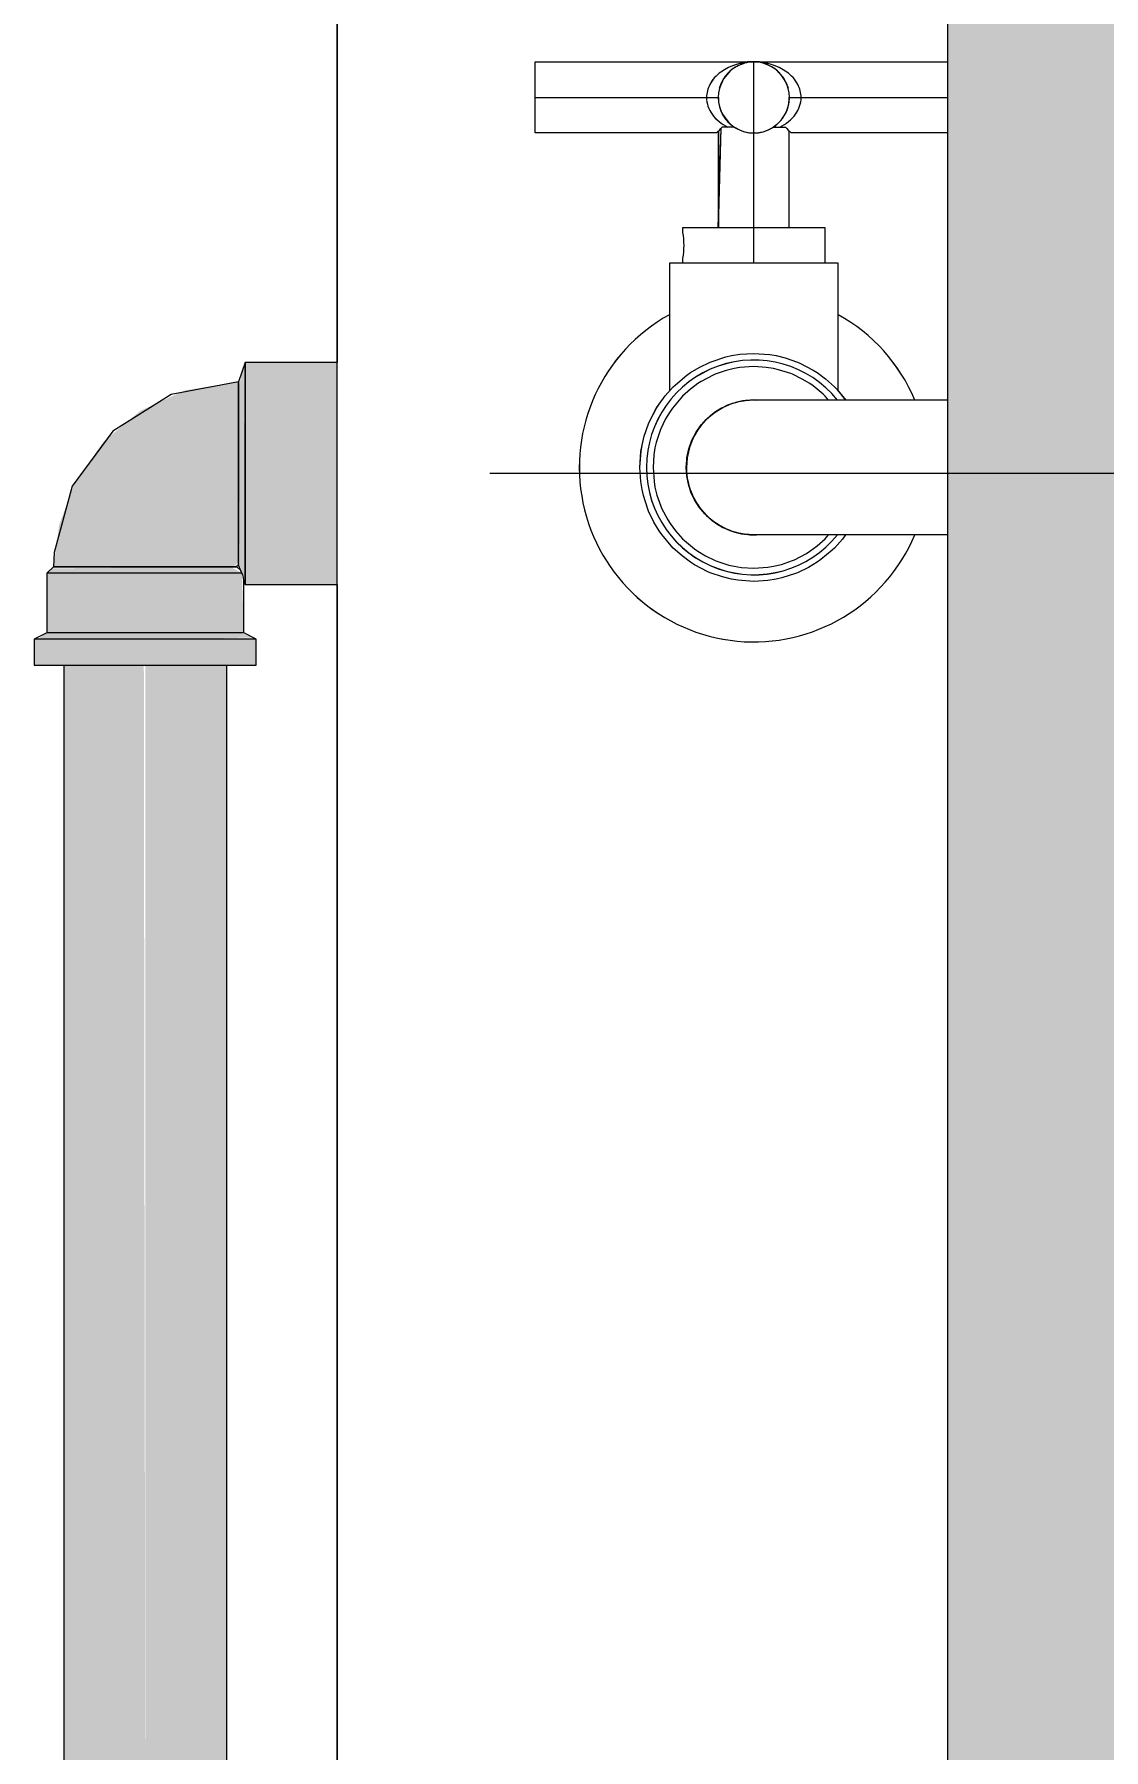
# Model space of a CAD drawing. Header units: metres. Extents: x -0.9 to 62, y -37.3 to 60.
# Drawn here: x 42.7433 to 42.9072, y 57.6778 to 57.9405 of the extents above; entities that cross this region are included whole.
import ezdxf

# ---------------------------------------------------------------- set-up
doc = ezdxf.new("R2010")
doc.units = ezdxf.units.M
for name, color, linetype, lineweight in [('A-ANNO-DIMS', 7, 'Continuous', 5), ('A-ANNO-DIMS-25', 7, 'Continuous', 5), ('ARQ-PAR', 7, 'Continuous', 5), ('ARQ-SAN', 7, 'Continuous', 5), ('P-PIPE', 7, 'Continuous', 5), ('P-SANR-FIXT', 7, 'Continuous', 5)]:
    doc.layers.add(name, color=color, linetype=linetype, lineweight=lineweight)
doc.layers.add('ARQ_1100_BASE_TÉRREO_GARAGEM_dwg', color=7, linetype='Continuous', lineweight=5, true_color=0x767676)
doc.styles.add('Arial_2', font='arial.ttf', dxfattribs={"height": 0.075})
doc.dimstyles.new('Diagonal_-_2_mm_Arial_-_PRETO', dxfattribs={"dimscale": 0.3048, "dimtxt": 0.07651945499677275, "dimasz": 0.2460629921259842, "dimexe": 0.1968503937007874, "dimexo": 0.1230314960629921, "dimgap": 0.04101049868766404, "dimtad": 1, "dimrnd": 0.01, "dimzin": 0, "dimdsep": 46, "dimtxsty": 'Arial_2', "dimblk1": 'OBLIQUE', "dimblk2": 'OBLIQUE', "dimsah": 1, "dimcen": 0.09, "dimdle": 0.1968503937007874, "dimazin": 0, "dimtfac": 1, "dimtdec": 4, "dimtix": 1, "dimtmove": 0, "dimatfit": 3, "dimfxl": 1, "dimtvp": 1, "dimtolj": 1, "dimtzin": 0, "dimarcsym": 2})
doc.dimstyles.new('Diagonal_-_2_mm_Arial_-_PRETO_1', dxfattribs={"dimscale": 0.3048, "dimtxt": 0.07651945499677275, "dimasz": 0.2460629921259842, "dimexe": 0.1968503937007874, "dimexo": 0.1230314960629921, "dimgap": 0.04101049868766404, "dimtad": 1, "dimrnd": 0.01, "dimzin": 0, "dimdsep": 46, "dimtxsty": 'Arial_2', "dimblk1": 'OBLIQUE', "dimblk2": 'OBLIQUE', "dimsah": 1, "dimcen": 0.09, "dimdle": 0.1968503937007874, "dimazin": 0, "dimtfac": 1, "dimtdec": 4, "dimtix": 1, "dimtmove": 1, "dimatfit": 3, "dimfxl": 1, "dimtvp": 1, "dimtolj": 1, "dimtzin": 0, "dimarcsym": 2})

# ---------------------------------------------------------------- blocks, each defined once
blk = doc.blocks.new('Cuba para Pia de Cozinha - Standard-2652003-TÉRREO - 02')
at = {"layer": 'P-SANR-FIXT', "true_color": 0x7f7f7f}
h = blk.add_hatch(color=8, dxfattribs=at)
h.paths.add_polyline_path([(-0.2284999999999177, 0.2274999999999234), (-0.2284999999999177, -0.2275000000000609), (0.2285000000000564, -0.2275000000000771), (0.2285000000000564, 0.2274999999999245), (-0.1269999999999191, 0.2274999999999234)])
h.paths.add_polyline_path([(-0.1902999999999134, 0.05120465819710125), (-0.1902999999999134, 0.06584540111357308), (-0.1893238922443958, 0.07575598947198336), (-0.1864330802514849, 0.08528571947770926), (-0.1817386563048811, 0.09406836895095981), (-0.1754210244841882, 0.1017664255978384), (-0.1677229678373095, 0.1080840574185292), (-0.1589403183640611, 0.1127784813651331), (-0.1494105883583428, 0.1156692933580439), (-0.1394999999999228, 0.1166454011135594), (-0.009331910700572514, 0.1166454011135594), (-0.009380458745220819, 0.1634213100942394), (-0.009524999999917702, 0.1658808536751394), (-0.01144230462228115, 0.1682850776268021), (-0.01269999999991698, 0.1737954011135864), (-0.01144230462227899, 0.1793057246003784), (-0.007918320483525127, 0.1837246609409332), (-0.002826015861162398, 0.1861769855982947), (0.002826015861326994, 0.1861769855982947), (0.008335041870950244, 0.1832021088494492), (0.01144230462244358, 0.1793057246003816), (0.01270000000008374, 0.173795401113581), (0.01144230462244358, 0.1682850776267934), (0.009312130965148937, 0.1656139243482121), (0.00950979620362184, 0.1539599477404028), (0.00942236508498296, 0.1166454011135594), (0.1397000000000657, 0.1166454011135594), (0.1496105883584987, 0.1156692933580548), (0.1591403183642235, 0.1127784813651439), (0.1679229678374741, 0.10808405741854), (0.1756210244843592, 0.101766425597846), (0.1820221248828741, 0.09391221022533584), (0.1866330802516538, 0.08528571947771359), (0.189523892244569, 0.07575598947198553), (0.1905000000000823, 0.06584540111356442), (0.1905000000000823, -0.1387000000000616), (0.1895238922445712, -0.1486105883584903), (0.1866330802516582, -0.1581403183642097), (0.1819386563050565, -0.1669229678374559), (0.1747268139600023, -0.1753548840962177), (0.1679229678374849, -0.1809386563050307), (0.1591403183642365, -0.1856330802516346), (0.1496105883585182, -0.1885238922445444), (0.1397000000000874, -0.1895000000000576), (-0.1394999999999033, -0.1895000000000576), (-0.1494105883583255, -0.1885238922445411), (-0.1589403183640525, -0.1856330802516303), (-0.167722967837303, -0.1809386563050253), (-0.175421024484186, -0.1746210244843313), (-0.1817386563048789, -0.1669229678374483), (-0.1864330802514849, -0.1581403183641978), (-0.1893238922443958, -0.1486105883584654), (-0.1902999999999113, -0.1387000000000486), (-0.1902999999999134, -0.03941915872022613)])
h.paths.add_polyline_path([(-0.1269999999999148, 0.1740458909145011), (-0.1244846092446388, 0.185066537888098), (-0.117436640967129, 0.1939044105691989), (-0.1072520317224057, 0.1988090598839306), (-0.0959479682774247, 0.1988090598839306), (-0.08576335903270574, 0.1939044105692), (-0.0787153907551937, 0.1850665378880925), (-0.07619999999991554, 0.1740458909145076), (-0.0787153907551937, 0.1630252439409237), (-0.08576335903270357, 0.1541873712598227), (-0.0959479682774247, 0.1492827219450899), (-0.1072520317224057, 0.1492827219450899), (-0.117436640967129, 0.1541873712598216), (-0.1244846092446388, 0.1630252439409237)])
h.paths.add_polyline_path([(0.0762000000000823, 0.1740458909145086), (0.07871539075536045, 0.185066537888098), (0.08576335903287034, 0.1939044105691989), (0.09594796827759364, 0.1988090598839241), (0.1072520317225746, 0.1988090598839306), (0.1174366409672957, 0.1939044105691989), (0.1244846092448056, 0.1850665378880969), (0.1270000000000859, 0.174045890914513), (0.1244846092448056, 0.1630252439409237), (0.1174366409672957, 0.1541873712598205), (0.1072520317225746, 0.1492827219450899), (0.09594796827759364, 0.1492827219450899), (0.08576335903287034, 0.1541873712598205), (0.07871539075536045, 0.1630252439409237)])
at = {"layer": 'P-SANR-FIXT'}
blk.add_line((0.2284999999999942, 0.2274999999999748), (-0.2284999999999809, 0.2274999999999748), dxfattribs=at)
blk = doc.blocks.new('Joelho 90 com Bucha de Latao - Agua Fria_Soldavel - MEP - Tigre - Standard-V48-TÉRREO - 02')
at = {"layer": 'P-PIPE', "true_color": 0x009be6}
for points in [[(-0.006046751200952827, 0.02939999999992618), (-0.01700000000006652, 0.02939999999992618), (-0.01700000000006652, 0.02539999999992709), (0.01699999999993387, 0.02539999999992492), (0.01699999999993387, 0.02939999999992401), (-0.005803498435318875, 0.02939999999992618)], [(-0.006104410434741928, 0.02539999999992709), (-0.01648730624581317, 0.02513016118189775), (-0.01449837943718899, 0.02439999999992732), (0.01509999999993322, 0.02439999999992515), (0.01642073904684769, 0.02539999999992492), (-0.005803498435318875, 0.02539999999992709)], [(-0.01156916454879619, 0.02439999999992732), (-0.01510000000006695, 0.02439999999992732), (-0.01481799857217923, 0.01529999999993372), (0.01509999999993322, 0.01529999999993155), (0.01509999999993322, 0.02439999999992515), (-0.01087965191069531, 0.02439999999992732)], [(-0.02540000000005487, 0.01699999999992467), (-0.02940000000005504, 0.01699999999992467), (-0.02940000000005504, -0.0170000000000741), (-0.02540000000005487, -0.0170000000000741), (-0.02540000000005487, 0.01642073904684227)], [(-0.02440000000005509, 0.01699999999992467), (-0.02540000000005487, 0.01699999999992467), (-0.02540000000005487, -0.0170000000000741), (-0.02440000000005509, -0.0170000000000741), (-0.02440000000005509, 0.01684531584248444)], [(-0.02440000000005509, 0.01699999999992467), (-0.02440000000005509, -0.0170000000000741), (-0.01530000000005391, -0.0170000000000741), (-0.015300000000055, 0.01699999999992467)], [(-0.015300000000055, 0.01642073904684227), (-0.01510430373211971, -0.01642073904698954), (-0.01430000000005522, -0.0131474118822611), (-0.01452002448377106, 0.01429999999992745), (-0.01510000000006695, 0.01595570347556203)], [(-0.0007725738740487927, 0.01529999999993372), (-0.01481799857217923, 0.01529999999993372), (-0.01309545956482305, 0.01429999999992745), (0.01430691609037684, 0.01455180763273566), (0.01509999999993322, 0.01529999999993155), (-1.865105791115695e-06, 0.01529999999993372)], [(0.01358316030895341, 0.01430000000008338), (-0.0135615986011532, 0.01429999999995127), (-0.01430000000005522, 0.01356159860102434), (-0.01430000000005522, -0.01404000000007521), (-0.006106055010429268, -0.01271852297811139), (0.0007187986634649619, -0.00959185382144488), (0.006363914338324774, -0.004895824215728516), (0.01082531754724764, 0.001535452783065341), (0.01319882906366903, 0.007910672401195923), (0.01403999999994472, 0.01430000000008338)]]:
    blk.add_hatch(color=142, dxfattribs=at).paths.add_polyline_path(points)
at = {"layer": 'P-PIPE'}
for p, q in [((-0.01700000000006652, 0.02939999999992618), (-0.01700000000006652, 0.02539999999992709)), ((0.01699999999998878, 0.02940000000000004), (-0.01700000000001122, 0.02940000000000004)), ((0.01699999999993387, 0.02539999999992492), (0.01699999999993387, 0.02939999999992401)), ((-0.01700000000006652, 0.02539999999992709), (-0.01510000000006695, 0.02439999999992732)), ((-0.01700000000001125, 0.02540000000000006), (0.01699999999998883, 0.02539999999999996)), ((-0.01510000000006695, 0.02439999999992732), (-0.01510000000006695, 0.01640799999996127)), ((-0.01510000000001121, 0.02440000000000004), (0.01509999999998879, 0.02440000000000004)), ((0.01509999999993322, 0.02439999999992515), (0.01699999999993387, 0.02539999999992492)), ((0.01509999999993322, 0.01529999999992289), (0.01509999999993322, 0.02439999999992515)), ((-0.02540000000005487, 0.01699999999992467), (-0.02940000000005504, 0.01699999999992467)), ((-0.0293999999999998, 0.017), (-0.0293999999999998, -0.01699999999999999)), ((-0.02440000000005509, 0.01699999999992467), (-0.02540000000005487, 0.01699999999992467)), ((-0.015300000000055, 0.01699999999992467), (-0.02440000000005509, 0.01699999999992467)), ((-0.01529999999999981, -0.01699999999999999), (-0.01529999999999981, 0.01700000000000001)), ((-0.01510000000006695, 0.01640799999996127), (-0.015300000000055, 0.01699999999992467)), ((-0.0152999999999998, 0.01700000000000001), (-0.0152999999999998, -0.017)), ((-0.01481799857195572, 0.01529999999984093), (0.01509999999981672, 0.01530000000018243)), ((-0.01430000000005522, 0.01403999999992794), (-0.01455056137713242, 0.01478166167607782)), ((-0.01455056137696782, 0.01478166167625541), (-0.01404000000005463, 0.01429999999992745)), ((-0.01429999999999981, 0.01356159860109851), (-0.01429999999999981, 0.01404)), ((-0.0142999999999998, -0.01403999999999999), (-0.0142999999999998, 0.01404)), ((-0.01429999999999981, 0.01404000000000003), (-0.01429999999999981, 0.01356159860109853)), ((-0.01429999999999978, 0.01404000000000003), (-0.01429999999999978, -0.01403999999999997)), ((-0.01403999999999979, 0.01429999999967952), (-0.01356159860109831, 0.01429999999968498)), ((-0.0140399999999998, 0.01430000000000004), (0.0140400000000002, 0.01430000000032056)), ((-0.01356159860109827, 0.01430000000000003), (-0.0140399999999998, 0.01430000000000004)), ((0.0140400000000002, 0.01430000000000004), (-0.0140399999999998, 0.01430000000000004)), ((0.01403999999994472, 0.01430000000024581), (0.01509999999976213, 0.01530000000010697)), ((-0.01530000000005391, -0.0170000000000741), (-0.01430000000005522, -0.01404000000007521)), ((-0.02940000000005504, -0.0170000000000741), (-0.02540000000005487, -0.0170000000000741)), ((-0.02540000000005487, -0.0170000000000741), (-0.02440000000005509, -0.0170000000000741)), ((-0.02440000000005509, -0.0170000000000741), (-0.01530000000005391, -0.0170000000000741))]:
    blk.add_line(p, q, dxfattribs=at)
at = {"layer": 'P-PIPE', "flags": 128}
for points in [[(-0.01430000000005522, -0.01404000000007521), (-0.003956933167710349, -0.01208515811030133), (0.004959241617168573, -0.00649031534951933), (0.01121848116714133, 0.001972684034174103), (0.01395728345889044, 0.01213631529072287), (0.01403999999994472, 0.01429999999992745)], [(-0.01404000000005463, 0.01429999999992745), (-0.01415952140052889, 0.01408121754387493), (-0.01430000000005522, 0.01403999999992794)]]:
    blk.add_lwpolyline(points, dxfattribs=at)
at = {"layer": 'P-PIPE'}
for points in [[(-0.01481799857212125, 0.01530000000000004), (-0.01490573773821889, 0.01564158754343893), (-0.01504047714229819, 0.01617836385457453), (-0.01509373869014554, 0.01638946652283136), (-0.0151000000000112, 0.01640800000003377)], [(-0.01481799857221183, 0.01530000000000004), (-0.0147317482364788, 0.01513026676559578), (-0.01460092503489014, 0.01487826093654327), (-0.01455345677305628, 0.01479023204824716), (-0.01455056137707804, 0.0147816616761516)], [(-0.01455056137707804, 0.0147816616761516), (-0.01455345677313157, 0.01479023204847005), (-0.01460092503502564, 0.01487826093700626), (-0.01473174823649371, 0.01513026676583123), (-0.01481799857212125, 0.01530000000000004)]]:
    blk.add_open_spline(points, degree=3, dxfattribs=at)
blk = doc.blocks.new('ARQ_1100_BASE_TÉRREO_GARAGEM_dwg_TORNEIRA DUNA 1198 C64-3723940-TÉRREO - 02')
at = {"layer": 'ARQ-SAN', "color": 253, "true_color": 0xaaaaaa}
for p, q in [((-0.0050621855705231, 0.0308751468635364), (-0.0050621855705231, 0.0027878893004072)), ((-0.0304312845091772, 0.0082249813469844), (-0.0297064641711131, 0.0082249813469844)), ((-0.0060010731649527, 0.002705864614881601), (-0.006469756583783201, 0.0026022319518688)), ((-0.010279099620675, -0.0010998636382737), (-0.0103774958583927, -0.0015081877256762)), ((5.049963533570001e-05, -0.0008004560056634001), (0.0001781557036793, -0.0011479473898817)), ((-0.0304312845091772, -0.0026475310844489), (0.0003740048614417993, -0.0026475310844489)), ((-0.010396074125083, -0.0036972058289848), (-0.0103131846531142, -0.004055322333670101)), ((-0.009592403717306302, -0.005653278453110001), (-0.009592403717306302, -0.0075014695109985)), ((-0.007780755023532, -0.007355972206596601), (-0.007615833466616101, -0.007447433558581901)), ((-0.0249950490224364, -0.008083808064157), (-0.0102112952620246, -0.008083808064157)), ((-0.01049842105718369, -0.03234460882468016), (-0.01049842105718369, -0.008356546224890024)), ((-0.006468863608233701, -0.0078994001025876), (-0.006012339011704201, -0.0080008598231416)), ((-0.005054832279256501, -0.008084534964609702), (-0.005054832279256501, -0.03234460882462138))]:
    blk.add_line(p, q, dxfattribs=at)
at = {"layer": 'ARQ-SAN', "color": 253, "true_color": 0xaaaaaa, "flags": 128}
for points in [[(-0.01049811907219935, 0.003059434394967619), (-0.01049811907219935, 0.03087514686347814), (0.0003740568291408692, 0.03087514686347814), (0.0003740568291408692, -0.03234460882468016)], [(-0.07205242082355609, -0.03234460882467908), (-0.07205242082355609, -0.02618957058308617), (-0.07205242082355609, -0.01670203739633055), (-0.0727155453059009, -0.01621350649753799), (-0.07407189103847629, -0.01499207666148764), (-0.07439073869469283, -0.01466474893328663), (-0.0758354255844192, -0.01293035104510162), (-0.07624303066214431, -0.01234642593823509), (-0.07703343015956296, -0.01104375731034956), (-0.07785611098293883, -0.009328424915169683), (-0.0779731361557514, -0.009038585450583995), (-0.07864687272800425, -0.006948650147991276), (-0.0788495094467747, -0.006053474214072813), (-0.07905081865070242, -0.004807506348983378), (-0.0791848976302019, -0.00264767434834005), (-0.0790131752181973, -0.0002052037978631603), (-0.07884943315267375, 0.0007580988143993352), (-0.0785125578005675, 0.002150343984735886), (-0.07785594865564435, 0.004032997343470112), (-0.07770738016907655, 0.004380941504392459), (-0.07662445211272909, 0.006453826112360929), (-0.0762426368882288, 0.007051151487927141), (-0.07529300634124551, 0.008340162499675714), (-0.0740716924132439, 0.009696388835377745), (-0.07374423730690169, 0.01001539080351493), (-0.07200983242629277, 0.0114600638113969), (-0.07142609330904486, 0.01186755773772849), (-0.07012326660302355, 0.01265806922236573), (-0.06840779432414754, 0.01348081729037069), (-0.06811813442110358, 0.01359777494798032), (-0.06602815331180949, 0.01427151373826342), (-0.06513279431184041, 0.01447419848380885), (-0.06388700420885558, 0.01467546746624511), (-0.06172756461265495, 0.01480955884420505), (-0.05928473225677423, 0.01463783498178223), (-0.05832150473125808, 0.01447410949407188), (-0.05692924668088298, 0.01413724437833027), (-0.05504644551743766, 0.0134805882520927), (-0.05469843430242752, 0.0133319859675666), (-0.0526258128944943, 0.01224921482679309), (-0.05202832719570338, 0.0118672849868604), (-0.05073930685594894, 0.01091765901213413), (-0.04938294132572098, 0.009696213255151853), (-0.04906407853846777, 0.00936887380833927), (-0.04761942335281692, 0.007634497570674785), (-0.04721179545200378, 0.0070505654511499), (-0.04642139143848993, 0.005747897008118446), (-0.04559870073095196, 0.004032573912068708), (-0.0454816810776366, 0.003742714140512561), (-0.04480794450538375, 0.001652775023045001), (-0.0446053077866133, 0.0007575990891254549), (-0.04440399896694532, -0.0004883625809396079), (-0.04426991244818919, -0.00264831221676576), (-0.0444416420149633, -0.005090667512435676), (-0.04460538408048686, -0.006053973939346693), (-0.04494222184908617, -0.007446063783222218), (-0.04559888383633773, -0.00932887246841747), (-0.0457475205968529, -0.00967697270817909), (-0.04683037057444558, -0.0117497078620674), (-0.04721219876879415, -0.01234705162079424), (-0.04816181089146028, -0.01363603380929343), (-0.04938312484924723, -0.01499226399238447), (-0.04971059343111937, -0.01531127145523419), (-0.05140241166842383, -0.01672047403104886)], [(-0.051402411668505, -0.014105304505847), (-0.05080644914414731, -0.0135686261914998), (-0.0505243227344181, -0.013279014764521), (-0.0492460090806617, -0.0117442968153228), (-0.04888589177380711, -0.0112284054580414), (-0.0481863777329181, -0.0100755651258169), (-0.04745874158857081, -0.0085584650505552), (-0.04735504838708951, -0.008301612641844302), (-0.04675891801616671, -0.006452327515944501), (-0.0465798256088874, -0.005661182191261101), (-0.0464016487289882, -0.0045585210584704), (-0.04628303405911541, -0.0026482702503472), (-0.0464350004026528, -0.0004866909380326), (-0.0465798256088874, 0.0003653223252513), (-0.04687770768896371, 0.0015965158677318), (-0.04745874711761651, 0.0032625887131417), (-0.0475899260322876, 0.0035698305623555), (-0.04854809975040551, 0.005404076943023), (-0.0488859871666136, 0.005932679498073401), (-0.04972588273767541, 0.0070727770066696), (-0.05080670981055851, 0.0082730140020431), (-0.05109630510105491, 0.0085551264023707), (-0.0526310493637539, 0.009833461973812501), (-0.0531467602793328, 0.0101934575343421), (-0.05429982605323861, 0.0108931129971097), (-0.0558168008419671, 0.0116206871439317), (-0.0560737373521079, 0.0117244283892433), (-0.05792304616670661, 0.0123205556299126), (-0.05871416398781551, 0.0124996492600076), (-0.05981689398731761, 0.0126778189846846), (-0.0617274374255885, 0.0127964611992866), (-0.0638884573800169, 0.0126445093578696), (-0.06474069501018681, 0.0124996409397227), (-0.0659718696763321, 0.0122017633652831), (-0.06763790668355801, 0.0116207305368334), (-0.06794536515963051, 0.0114894640184957), (-0.0697795620890247, 0.0105312892592338), (-0.070307885891225, 0.0101935774293907), (-0.07144810371801211, 0.0093536092829254), (-0.07264836808940352, 0.00827275106667), (-0.0729304944989053, 0.0079831396396912), (-0.074208799931057, 0.006448431561466401), (-0.0745689343107188, 0.005932515746280801), (-0.0752684395004053, 0.0047796900009871), (-0.0759960756440705, 0.0032625899275445), (-0.07609984455575611, 0.00300555379863), (-0.0766958992173841, 0.0011564485764666), (-0.076874991624436, 0.0003653070664313), (-0.07705317802879111, -0.0007375112668342), (-0.07717178317420799, -0.0026476048747099), (-0.0770198168306706, -0.004809184186797201), (-0.076874991624436, -0.0056611974500811), (-0.0765771125581978, -0.0068923823509977), (-0.075996070115707, -0.0085584638379714), (-0.0758648911946693, -0.0088657057024193), (-0.0749066339981255, -0.0107000826742478), (-0.07456883928080062, -0.0112285421155321), (-0.0737289190483352, -0.0123686730998998), (-0.0726480934310985, -0.0135689046644529), (-0.07235851213226852, -0.0138510015272004), (-0.07205241659585232, -0.0141059641553056)], [(-0.050042823925196, -0.0155880033507856), (-0.0304312845091772, -0.0155880033507856), (-0.0304312845091772, 0.0102913789173727), (-0.0500438484386905, 0.0102913789173727)], [(-0.0257198693605005, 0.0082249813469844), (-0.0249950490224364, 0.0082249813469844), (-0.0249950490224364, -0.0135199813382769), (-0.0304312845091772, -0.0135199813382769)], [(-0.0720524208236384, -0.0167020373962714), (-0.0720524208236384, -0.0141059641553056), (-0.0720524208236384, -0.0026479290424959), (-0.0720524208236384, -0.0030506665968915), (-0.0720774147202974, -0.0026479375624149), (-0.0719756233384033, -0.0011998479628801), (-0.0716788704087321, 0.0001965944504718), (-0.07120149919296641, 0.0015191232896541), (-0.0705594856431162, 0.0027480890489642), (-0.06977010270838951, 0.0038664781784519), (-0.0688517067123939, 0.004859855864197001), (-0.067823407281594, 0.005716358793733901), (-0.0667049095739003, 0.006426594691447501), (-0.06551606356902091, 0.006983719861182201), (-0.0642770301988094, 0.007383117888139201), (-0.0630076210190964, 0.007622593138194101), (-0.06172742034573281, 0.0077020714024911), (-0.0634022058579831, 0.0075659544529572), (-0.0642711764639898, 0.007358811303902301), (-0.0641476422488268, 0.007382116865983301), (-0.0630044263361924, 0.007597792250862801), (-0.06172742034573281, 0.0077020714024911), (-0.06005111262743411, 0.007565716907265601), (-0.0584571320082432, 0.0071722764737387), (-0.05775294278441831, 0.0068748251908346), (-0.05757021365434411, 0.0068031683174468), (-0.0563443061996623, 0.006162721846067101), (-0.055442359178187, 0.0055437376238388), (-0.0552606412356909, 0.0054004722410355), (-0.05561321183927251, 0.0057028352953239), (-0.05624474260116591, 0.0060943891739953)], [(-0.06447836992037992, 0.0073005563951938), (-0.0649950325180271, 0.007173141691737301), (-0.0654604713608933, 0.0069767038560258), (-0.06648137590173071, 0.006545837614567101), (-0.0678383400131679, 0.005705215666466801), (-0.0690442421127955, 0.0046718713974769), (-0.06977590773226441, 0.0038187319546523), (-0.069919044847893, 0.0036371739261085), (-0.0705734299840515, 0.0026674897542307), (-0.07046965715176161, 0.0028348581529372), (-0.07007817765975231, 0.003466266844270701), (-0.06977590773226441, 0.0038187319546523), (-0.06975060197601131, 0.0038508302902756), (-0.0688346016099786, 0.004841617796500901), (-0.06780881425629562, 0.005696048948721001), (-0.0675920533603858, 0.005849810904464901), (-0.0666931983962513, 0.006404505492582801), (-0.0655070547272771, 0.0069603882434421), (-0.0647697155939113, 0.0072186805334695), (-0.0642711764639898, 0.007358811303902301)], [(-0.05775294278441831, 0.0068748251908346), (-0.0583519181682277, 0.007109712224746501), (-0.05888960630704791, 0.0072794285781583), (-0.0602827064683425, 0.007575489256396401), (-0.0617273916641352, 0.0076770670152655), (-0.06027937266708251, 0.0076002771161257), (-0.0588828675699915, 0.0073035138698287), (-0.0575603081372265, 0.0068261321416685), (-0.05633142360193231, 0.006184165008562601), (-0.05521299778206411, 0.0053947664994212), (-0.0542196113754017, 0.0044763605333173), (-0.0533631202865763, 0.003448066923738201), (-0.05265286943222241, 0.0023295404648707), (-0.05209580467362691, 0.0011408401610424), (-0.0516963785078133, -9.819805518420001e-05), (-0.05145688554534902, -0.0013677175306839), (-0.05137740251325341, -0.0026479375624149), (-0.051402411668505, -0.0029553792737715), (-0.05137740251325341, -0.0026479375624149), (-0.0515135336718231, -0.0009730711017255), (-0.0516973875260192, -0.0002275543276937)], [(-0.05641193315295821, 0.0061980478501482), (-0.0569702675034023, 0.0065442163681837), (-0.05751503679061901, 0.006774334166038901)], [(-0.0551955534906483, 0.005344652789517601), (-0.0552286445786194, 0.0053752462602006), (-0.0552606412356909, 0.0054004722410355)], [(-0.0521028398707131, 0.0010853118119485), (-0.0521191017319325, 0.0011317293383399), (-0.05267488003755721, 0.0023176659115052), (-0.053229727952612, 0.003216774199017901), (-0.05338344796882671, 0.0034334823385507), (-0.0542378470672702, 0.004459231209693801), (-0.0551955534906483, 0.005344652789517601), (-0.0544075996567699, 0.004668895933718901), (-0.05337425920265561, 0.0034629900194432), (-0.05253363725432791, 0.0021060297226541), (-0.05215267106791541, 0.0012033807970511)], [(-0.0711496802996408, 0.0015644366280867), (-0.0705734299840515, 0.0026674897542307), (-0.07091956254726031, 0.002109211180368201), (-0.0711496802996408, 0.0015644366280867), (-0.0711785559738019, 0.0015091630748429), (-0.0712502819078509, 0.0013262605145883), (-0.0714851067837117, 0.0007274524045897), (-0.0716547920396806, 0.0001898424363844), (-0.0719508430649967, -0.0012032239699238), (-0.0720523979355221, -0.0026479290424959), (-0.07194106218116761, -0.0009716031813696001), (-0.07154764482265821, 0.0006223032212347), (-0.0712502819078509, 0.0013262605145883)], [(-0.0102120487279081, 0.0027887182097857), (-0.0249950490224364, 0.0027887182097857), (-0.0097782199941321, 0.0023786661788563)], [(-0.05140241166842383, -0.03234460882468016), (-0.05140241166842383, -0.02620596597677313), (-0.05140241166842383, -0.02618958295676304), (-0.05140241166842383, -0.002648086335570651), (-0.0514817041115835, -0.001370805913043043), (-0.05169738752593706, -0.0002275543277517926), (-0.05172063371438426, -0.0001043355726453143), (-0.05186093827970709, 0.0003948328232443942), (-0.0521028398706312, 0.001085311811890239), (-0.05190633317707689, 0.0006196825242441065), (-0.05177890702967483, 0.0001029779647842787)], [(-0.0087747148704693, 0.0013426200291633), (-0.0095923818096253, 0.0003566824696009), (-0.009870717992726, -9.25894353259e-05), (-0.009770109890951102, 6.98055252997e-05)], [(-0.009199699956298, 0.0008976445990356), (-0.0095923818096253, 0.0003566824696009), (-0.0095923818096253, 0.0022044223198918)], [(-0.007781851720892501, 0.002059031450016801), (-0.0076162020473021, 0.0021509206628707), (-0.0089845452209829, 0.0011355122267105)], [(-0.0012194762905438, 0.0011966880595082), (-0.002178015010258601, 0.001960057832775401), (-0.0022225953387078, 0.0020071283008747), (-0.003622710854415301, 0.0026136610042613), (-0.0030608927415869, 0.0024061196356797)], [(4.5267531732e-06, -0.004692561888305101), (0.0001790400594928, -0.0041010878237557), (0.0003740568290596, -0.0035221874597937), (0.0003740568290596, -0.0026483122167065), (0.0003740568290596, -0.0016779380455318), (0.0001781557036793, -0.0011479473903364), (4.5198405587e-06, -0.0006040625478363001)], [(-0.0088457205545183, -0.0065518504040938), (-0.009376625357390402, -0.005965545995195501), (-0.009592403717306302, -0.005653278453110001), (-0.0098661990609799, -0.0051927040665305)], [(-0.0012236759966981, -0.0064977858316979), (-0.0021782500361951, -0.007256530193217301), (-0.0023441776716027, -0.007356295680210701), (-0.0034809994313036, -0.0078495147424746), (-0.0036556525999458, -0.007899431489704501)]]:
    blk.add_lwpolyline(points, dxfattribs=at)
at = {"layer": 'ARQ-SAN', "color": 253, "true_color": 0xaaaaaa}
for centre, radius, start, end in [((-0.0617274086164343, -0.0026479375624149), 0.02673339942998608, 28.94783594508337, 247.2803632430204), ((-0.06172740861660971, -0.00264793756245226), 0.01645750808711332, 308.85650634796, 231.1434326174163), ((-0.06172740861664901, -0.002647937562479549), 0.01644437980649298, 308.8933753966531, 231.1065673830005), ((-0.02770383362934488, 0.01900716059571367), 0.01096658189403384, 259.4780556844423, 269.9512382802033), ((-0.027722641672197, 0.0190086930884607), 0.01096811450777899, 270.0494954911869, 280.5212105441661), ((-0.06172742387561177, -0.002647907044762656), 0.01032497405993379, 124.6111752422735, 180.0001220707444), ((-0.06172435685928319, -0.002652876993997167), 0.0103308065381027, 118.7489854418359, 124.6095185113415), ((-0.06172742387501363, -0.00264790704492482), 0.0103249740602579, 107.1367723509394, 118.7473287248363), ((-0.0617274238730382, -0.002647907045965813), 0.01032497406183475, 104.2627464067384, 107.1367723597127), ((-0.06172649771552486, -0.002652816278167437), 0.01032996015359927, 97.10631771854834, 104.261016586515), ((-0.06172742387539374, -0.002647907044598268), 0.01032497405991402, 89.99982125193186, 97.1045879104553), ((-0.06172755310845407, -0.002648036275585415), 0.01032510329211311, 359.9999209322121, 89.99910411762134), ((-0.005062208097913533, -0.002628537966189216), 0.005436248923701561, 359.7915872484768, 180.2084127659007), ((0.0743038130914071, 0.0920147958515158), 0.1229000570811475, 226.3693161004833, 226.9500961297802), ((-0.003911202200498125, -0.001323040465038832), 0.006282137139262798, 126.1363432398356, 154.7343611622196), ((-0.005020599918125234, 0.000211982832879684), 0.004388215982592781, 90.54298103038961, 126.2571095511831), ((-0.005071904081345508, -0.002513128576317495), 0.005301060753822197, 89.76955397485949, 100.094943503914), ((-0.005131507375580096, 0.0001443429785602021), 0.004456198012712705, 62.52195697094987, 89.10865561623686), ((-0.005709851528830323, -0.0007996448142056586), 0.005561085938465596, 35.21201453562578, 61.72308210929567), ((-0.00506401209571026, -0.002650503774464862), 0.005437586797141679, 104.9824755297312, 117.9928110363353), ((-0.005071281233224824, -0.002656820913093077), 0.005448479853902414, 31.58809269530788, 45.01267095955805), ((-0.008261611385937194, -0.002517301923854628), 0.008636609963916929, 359.1308366607477, 34.7609803620232), ((-0.004881203765067535, -0.002561645194087882), 0.005236743815289429, 19.65244898213976, 31.7903961855159), ((-0.005074542379809815, -0.002647110793818639), 0.005423878810515714, 167.8786361753444, 180.0126913860013), ((-0.005448484035988831, -0.002645382125516766), 0.005822489634695571, 359.9711666526896, 14.9028686425405), ((-0.005062208097909805, -0.002658233870243731), 0.005436222013368407, 179.8954293791703, 0.1045706352079112), ((-0.005010062264554017, -0.002642219765696322), 0.005488362174227557, 180.0636021947065, 191.0825084999019), ((-0.00497327659673944, -0.002613286424154923), 0.00553119206092749, 195.1121826109985, 207.7969970641236), ((-0.00826159109419621, -0.002779342161983322), 0.008636589972644928, 325.2389746297491, 0.8692957419265668), ((-0.005668644710239575, -0.002372958393886218), 0.006097692062784162, 329.2336288324812, 343.5363411908742), ((0.07055317058648285, -0.09332320883163409), 0.1174253049723404, 133.0412597503082, 133.6491088714019), ((-0.003911836570206513, -0.003974085703380831), 0.006281352259734614, 205.262241646134, 233.8655939510234), ((-0.005062092401019849, -0.002648148468550371), 0.005436426289899612, 225.8948700589485, 241.9821712465755), ((-0.005056765654543488, -0.002634540063732103), 0.005450942290976272, 241.9999355236113, 254.9859588128925), ((-0.005709523453561364, -0.00449724372698303), 0.005560673580858484, 298.275364998925, 324.7881432685547), ((-0.005012222581656125, -0.00268778910974671), 0.005373002907841746, 314.8382585970157, 328.5376625365895), ((-0.005001986172550281, -0.005452753003437321), 0.004444294559630073, 233.97519277252, 269.3125758643553), ((-0.005072715942962409, -0.002768898805673265), 0.005315666242308678, 259.8186207967893, 270.1927623629572), ((-0.005127578926594932, -0.00545856652353266), 0.004438749581777317, 270.932937441595, 297.5380381316327), ((-0.0617274086164343, -0.0026479375624149), 0.02673339942998611, 292.7195546748296, 331.0503288066834)]:
    blk.add_arc(centre, radius, start, end, dxfattribs=at)
blk = doc.blocks.new('ARQ_1100_BASE_TÉRREO_GARAGEM_dwg_TORNEIRA DUNA 1198 C64-V44-TÉRREO - 02')
at = {"layer": 'ARQ-SAN', "color": 253, "true_color": 0xaaaaaa}
for p, q in [((-0.0050621855705231, 0.0308751468635364), (-0.0050621855705231, 0.0027878893004072)), ((-0.0304312845091772, 0.0082249813469844), (-0.0297064641711131, 0.0082249813469844)), ((-0.0060010731649527, 0.002705864614881601), (-0.006469756583783201, 0.0026022319518688)), ((-0.010279099620675, -0.0010998636382737), (-0.0103774958583927, -0.0015081877256762)), ((5.049963533570001e-05, -0.0008004560056634001), (0.0001781557036793, -0.0011479473898817)), ((-0.0304312845091772, -0.0026475310844489), (0.0003740048614417993, -0.0026475310844489)), ((-0.010396074125083, -0.0036972058289848), (-0.0103131846531142, -0.004055322333670101)), ((-0.009592403717306302, -0.005653278453110001), (-0.009592403717306302, -0.0075014695109985)), ((-0.007780755023532, -0.007355972206596601), (-0.007615833466616101, -0.007447433558581901)), ((-0.0249950490224364, -0.008083808064157), (-0.0102112952620246, -0.008083808064157)), ((-0.01049842105717935, -0.03234305255009777), (-0.01049842105717935, -0.00835654622489977)), ((-0.006468863608233701, -0.0078994001025876), (-0.006012339011704201, -0.0080008598231416)), ((-0.005054832279256501, -0.008084534964609702), (-0.005054832279256501, -0.03234305255002903))]:
    blk.add_line(p, q, dxfattribs=at)
at = {"layer": 'ARQ-SAN', "color": 253, "true_color": 0xaaaaaa, "flags": 128}
for points in [[(-0.01049811907219718, 0.003059434394957873), (-0.01049811907219718, 0.03087514686346839), (0.000374056829143035, 0.03087514686346839), (0.000374056829143035, -0.03234305255009777)], [(-0.07205242082355393, -0.03234305255009669), (-0.07205242082355393, -0.026189570583097), (-0.07205242082355393, -0.0167020373963403), (-0.07271554530589873, -0.01621350649754773), (-0.07407189103847196, -0.01499207666149739), (-0.0743907386946885, -0.01466474893329638), (-0.07583542558441488, -0.01293035104511137), (-0.07624303066214215, -0.01234642593824484), (-0.0770334301595608, -0.0110437573103593), (-0.07785611098293667, -0.009328424915179429), (-0.07797313615574923, -0.009038585450594824), (-0.07864687272799992, -0.006948650148001022), (-0.07884950944677037, -0.006053474214082559), (-0.07905081865069809, -0.004807506348993124), (-0.07918489763019973, -0.002647674348349796), (-0.07901317521819297, -0.0002052037978729061), (-0.07884943315266942, 0.0007580988143895894), (-0.07851255780056533, 0.00215034398472614), (-0.07785594865564002, 0.004032997343460366), (-0.07770738016907222, 0.004380941504382713), (-0.07662445211272476, 0.006453826112351183), (-0.07624263688822447, 0.007051151487917395), (-0.07529300634124118, 0.008340162499665968), (-0.07407169241324174, 0.009696388835367999), (-0.07374423730689736, 0.01001539080350518), (-0.07200983242628844, 0.01146006381138716), (-0.07142609330904269, 0.01186755773771766), (-0.07012326660301922, 0.01265806922235598), (-0.06840779432414537, 0.01348081729035986), (-0.06811813442109925, 0.01359777494797057), (-0.06602815331180516, 0.01427151373825367), (-0.06513279431183608, 0.01447419848379911), (-0.06388700420885125, 0.01467546746623536), (-0.06172756461265279, 0.01480955884419422), (-0.05928473225677206, 0.01463783498177249), (-0.05832150473125375, 0.01447410949406213), (-0.05692924668088082, 0.01413724437832052), (-0.05504644551743333, 0.01348058825208188), (-0.05469843430242319, 0.01333198596755685), (-0.05262581289448996, 0.01224921482678334), (-0.05202832719569905, 0.01186728498685065), (-0.05073930685594678, 0.01091765901212438), (-0.04938294132571665, 0.009696213255142107), (-0.0490640785384656, 0.009368873808329525), (-0.04761942335281259, 0.007634497570665039), (-0.04721179545199944, 0.007050565451140154), (-0.0464213914384856, 0.0057478970081087), (-0.04559870073094763, 0.004032573912058962), (-0.04548168107763227, 0.003742714140502815), (-0.04480794450537942, 0.001652775023034172), (-0.04460530778661113, 0.000757599089115709), (-0.04440399896694099, -0.0004883625809493537), (-0.04426991244818702, -0.002648312216775506), (-0.04444164201496113, -0.005090667512445421), (-0.04460538408048253, -0.006053973939356439), (-0.044942221849084, -0.007446063783231964), (-0.04559888383633557, -0.009328872468427216), (-0.04574752059684857, -0.009676972708189919), (-0.04683037057444124, -0.01174970786207714), (-0.04721219876878982, -0.01234705162080506), (-0.04816181089145812, -0.01363603380930317), (-0.04938312484924289, -0.01499226399239421), (-0.04971059343111504, -0.01531127145524394), (-0.0514024116684195, -0.01672047403105861)], [(-0.051402411668505, -0.014105304505847), (-0.05080644914414731, -0.0135686261914998), (-0.0505243227344181, -0.013279014764521), (-0.0492460090806617, -0.0117442968153228), (-0.04888589177380711, -0.0112284054580414), (-0.0481863777329181, -0.0100755651258169), (-0.04745874158857081, -0.0085584650505552), (-0.04735504838708951, -0.008301612641844302), (-0.04675891801616671, -0.006452327515944501), (-0.0465798256088874, -0.005661182191261101), (-0.0464016487289882, -0.0045585210584704), (-0.04628303405911541, -0.0026482702503472), (-0.0464350004026528, -0.0004866909380326), (-0.0465798256088874, 0.0003653223252513), (-0.04687770768896371, 0.0015965158677318), (-0.04745874711761651, 0.0032625887131417), (-0.0475899260322876, 0.0035698305623555), (-0.04854809975040551, 0.005404076943023), (-0.0488859871666136, 0.005932679498073401), (-0.04972588273767541, 0.0070727770066696), (-0.05080670981055851, 0.0082730140020431), (-0.05109630510105491, 0.0085551264023707), (-0.0526310493637539, 0.009833461973812501), (-0.0531467602793328, 0.0101934575343421), (-0.05429982605323861, 0.0108931129971097), (-0.0558168008419671, 0.0116206871439317), (-0.0560737373521079, 0.0117244283892433), (-0.05792304616670661, 0.0123205556299126), (-0.05871416398781551, 0.0124996492600076), (-0.05981689398731761, 0.0126778189846846), (-0.0617274374255885, 0.0127964611992866), (-0.0638884573800169, 0.0126445093578696), (-0.06474069501018681, 0.0124996409397227), (-0.0659718696763321, 0.0122017633652831), (-0.06763790668355801, 0.0116207305368334), (-0.06794536515963051, 0.0114894640184957), (-0.0697795620890247, 0.0105312892592338), (-0.070307885891225, 0.0101935774293907), (-0.07144810371801211, 0.0093536092829254), (-0.07264836808940352, 0.00827275106667), (-0.0729304944989053, 0.0079831396396912), (-0.074208799931057, 0.006448431561466401), (-0.0745689343107188, 0.005932515746280801), (-0.0752684395004053, 0.0047796900009871), (-0.0759960756440705, 0.0032625899275445), (-0.07609984455575611, 0.00300555379863), (-0.0766958992173841, 0.0011564485764666), (-0.076874991624436, 0.0003653070664313), (-0.07705317802879111, -0.0007375112668342), (-0.07717178317420799, -0.0026476048747099), (-0.0770198168306706, -0.004809184186797201), (-0.076874991624436, -0.0056611974500811), (-0.0765771125581978, -0.0068923823509977), (-0.075996070115707, -0.0085584638379714), (-0.0758648911946693, -0.0088657057024193), (-0.0749066339981255, -0.0107000826742478), (-0.07456883928080062, -0.0112285421155321), (-0.0737289190483352, -0.0123686730998998), (-0.0726480934310985, -0.0135689046644529), (-0.07235851213226852, -0.0138510015272004), (-0.07205241659585232, -0.0141059641553056)], [(-0.050042823925196, -0.0155880033507856), (-0.0304312845091772, -0.0155880033507856), (-0.0304312845091772, 0.0102913789173727), (-0.0500438484386905, 0.0102913789173727)], [(-0.0257198693605005, 0.0082249813469844), (-0.0249950490224364, 0.0082249813469844), (-0.0249950490224364, -0.0135199813382769), (-0.0304312845091772, -0.0135199813382769)], [(-0.0720524208236384, -0.0167020373962714), (-0.0720524208236384, -0.0141059641553056), (-0.0720524208236384, -0.0026479290424959), (-0.0720524208236384, -0.0030506665968915), (-0.0720774147202974, -0.0026479375624149), (-0.0719756233384033, -0.0011998479628801), (-0.0716788704087321, 0.0001965944504718), (-0.07120149919296641, 0.0015191232896541), (-0.0705594856431162, 0.0027480890489642), (-0.06977010270838951, 0.0038664781784519), (-0.0688517067123939, 0.004859855864197001), (-0.067823407281594, 0.005716358793733901), (-0.0667049095739003, 0.006426594691447501), (-0.06551606356902091, 0.006983719861182201), (-0.0642770301988094, 0.007383117888139201), (-0.0630076210190964, 0.007622593138194101), (-0.06172742034573281, 0.0077020714024911), (-0.0634022058579831, 0.0075659544529572), (-0.0642711764639898, 0.007358811303902301), (-0.0641476422488268, 0.007382116865983301), (-0.0630044263361924, 0.007597792250862801), (-0.06172742034573281, 0.0077020714024911), (-0.06005111262743411, 0.007565716907265601), (-0.0584571320082432, 0.0071722764737387), (-0.05775294278441831, 0.0068748251908346), (-0.05757021365434411, 0.0068031683174468), (-0.0563443061996623, 0.006162721846067101), (-0.055442359178187, 0.0055437376238388), (-0.0552606412356909, 0.0054004722410355), (-0.05561321183927251, 0.0057028352953239), (-0.05624474260116591, 0.0060943891739953)], [(-0.06447836992037992, 0.0073005563951938), (-0.0649950325180271, 0.007173141691737301), (-0.0654604713608933, 0.0069767038560258), (-0.06648137590173071, 0.006545837614567101), (-0.0678383400131679, 0.005705215666466801), (-0.0690442421127955, 0.0046718713974769), (-0.06977590773226441, 0.0038187319546523), (-0.069919044847893, 0.0036371739261085), (-0.0705734299840515, 0.0026674897542307), (-0.07046965715176161, 0.0028348581529372), (-0.07007817765975231, 0.003466266844270701), (-0.06977590773226441, 0.0038187319546523), (-0.06975060197601131, 0.0038508302902756), (-0.0688346016099786, 0.004841617796500901), (-0.06780881425629562, 0.005696048948721001), (-0.0675920533603858, 0.005849810904464901), (-0.0666931983962513, 0.006404505492582801), (-0.0655070547272771, 0.0069603882434421), (-0.0647697155939113, 0.0072186805334695), (-0.0642711764639898, 0.007358811303902301)], [(-0.05775294278441831, 0.0068748251908346), (-0.0583519181682277, 0.007109712224746501), (-0.05888960630704791, 0.0072794285781583), (-0.0602827064683425, 0.007575489256396401), (-0.0617273916641352, 0.0076770670152655), (-0.06027937266708251, 0.0076002771161257), (-0.0588828675699915, 0.0073035138698287), (-0.0575603081372265, 0.0068261321416685), (-0.05633142360193231, 0.006184165008562601), (-0.05521299778206411, 0.0053947664994212), (-0.0542196113754017, 0.0044763605333173), (-0.0533631202865763, 0.003448066923738201), (-0.05265286943222241, 0.0023295404648707), (-0.05209580467362691, 0.0011408401610424), (-0.0516963785078133, -9.819805518420001e-05), (-0.05145688554534902, -0.0013677175306839), (-0.05137740251325341, -0.0026479375624149), (-0.051402411668505, -0.0029553792737715), (-0.05137740251325341, -0.0026479375624149), (-0.0515135336718231, -0.0009730711017255), (-0.0516973875260192, -0.0002275543276937)], [(-0.05641193315295821, 0.0061980478501482), (-0.0569702675034023, 0.0065442163681837), (-0.05751503679061901, 0.006774334166038901)], [(-0.0551955534906483, 0.005344652789517601), (-0.0552286445786194, 0.0053752462602006), (-0.0552606412356909, 0.0054004722410355)], [(-0.0521028398707131, 0.0010853118119485), (-0.0521191017319325, 0.0011317293383399), (-0.05267488003755721, 0.0023176659115052), (-0.053229727952612, 0.003216774199017901), (-0.05338344796882671, 0.0034334823385507), (-0.0542378470672702, 0.004459231209693801), (-0.0551955534906483, 0.005344652789517601), (-0.0544075996567699, 0.004668895933718901), (-0.05337425920265561, 0.0034629900194432), (-0.05253363725432791, 0.0021060297226541), (-0.05215267106791541, 0.0012033807970511)], [(-0.0711496802996408, 0.0015644366280867), (-0.0705734299840515, 0.0026674897542307), (-0.07091956254726031, 0.002109211180368201), (-0.0711496802996408, 0.0015644366280867), (-0.0711785559738019, 0.0015091630748429), (-0.0712502819078509, 0.0013262605145883), (-0.0714851067837117, 0.0007274524045897), (-0.0716547920396806, 0.0001898424363844), (-0.0719508430649967, -0.0012032239699238), (-0.0720523979355221, -0.0026479290424959), (-0.07194106218116761, -0.0009716031813696001), (-0.07154764482265821, 0.0006223032212347), (-0.0712502819078509, 0.0013262605145883)], [(-0.0102120487279081, 0.0027887182097857), (-0.0249950490224364, 0.0027887182097857), (-0.0097782199941321, 0.0023786661788563)], [(-0.0514024116684195, -0.03234305255009777), (-0.0514024116684195, -0.02620596597678287), (-0.0514024116684195, -0.02618958295677279), (-0.0514024116684195, -0.002648086335580396), (-0.05148170411157917, -0.001370805913052789), (-0.0516973875259349, -0.0002275543277615384), (-0.0517206337143821, -0.0001043355726550601), (-0.05186093827970276, 0.0003948328232346484), (-0.05210283987062903, 0.00108531181187941), (-0.05190633317707256, 0.0006196825242343608), (-0.05177890702967049, 0.0001029779647745329)], [(-0.0087747148704693, 0.0013426200291633), (-0.0095923818096253, 0.0003566824696009), (-0.009870717992726, -9.25894353259e-05), (-0.009770109890951102, 6.98055252997e-05)], [(-0.009199699956298, 0.0008976445990356), (-0.0095923818096253, 0.0003566824696009), (-0.0095923818096253, 0.0022044223198918)], [(-0.007781851720892501, 0.002059031450016801), (-0.0076162020473021, 0.0021509206628707), (-0.0089845452209829, 0.0011355122267105)], [(-0.0012194762905438, 0.0011966880595082), (-0.002178015010258601, 0.001960057832775401), (-0.0022225953387078, 0.0020071283008747), (-0.003622710854415301, 0.0026136610042613), (-0.0030608927415869, 0.0024061196356797)], [(4.5267531732e-06, -0.004692561888305101), (0.0001790400594928, -0.0041010878237557), (0.0003740568290596, -0.0035221874597937), (0.0003740568290596, -0.0026483122167065), (0.0003740568290596, -0.0016779380455318), (0.0001781557036793, -0.0011479473903364), (4.5198405587e-06, -0.0006040625478363001)], [(-0.0088457205545183, -0.0065518504040938), (-0.009376625357390402, -0.005965545995195501), (-0.009592403717306302, -0.005653278453110001), (-0.0098661990609799, -0.0051927040665305)], [(-0.0012236759966981, -0.0064977858316979), (-0.0021782500361951, -0.007256530193217301), (-0.0023441776716027, -0.007356295680210701), (-0.0034809994313036, -0.0078495147424746), (-0.0036556525999458, -0.007899431489704501)]]:
    blk.add_lwpolyline(points, dxfattribs=at)
at = {"layer": 'ARQ-SAN', "color": 253, "true_color": 0xaaaaaa}
for centre, radius, start, end in [((-0.0617274086164343, -0.0026479375624149), 0.02673339942998608, 28.94783594508337, 247.2803632430204), ((-0.06172740861660971, -0.00264793756245226), 0.01645750808711332, 308.85650634796, 231.1434326174163), ((-0.06172740861664901, -0.002647937562479549), 0.01644437980649298, 308.8933753966531, 231.1065673830005), ((-0.02770383362934488, 0.01900716059571367), 0.01096658189403384, 259.4780556844423, 269.9512382802033), ((-0.027722641672197, 0.0190086930884607), 0.01096811450777899, 270.0494954911869, 280.5212105441661), ((-0.06172742387561177, -0.002647907044762656), 0.01032497405993379, 124.6111752422735, 180.0001220707444), ((-0.06172435685928319, -0.002652876993997167), 0.0103308065381027, 118.7489854418359, 124.6095185113415), ((-0.06172742387501363, -0.00264790704492482), 0.0103249740602579, 107.1367723509394, 118.7473287248363), ((-0.0617274238730382, -0.002647907045965813), 0.01032497406183475, 104.2627464067384, 107.1367723597127), ((-0.06172649771552486, -0.002652816278167437), 0.01032996015359927, 97.10631771854834, 104.261016586515), ((-0.06172742387539374, -0.002647907044598268), 0.01032497405991402, 89.99982125193186, 97.1045879104553), ((-0.06172755310845407, -0.002648036275585415), 0.01032510329211311, 359.9999209322121, 89.99910411762134), ((-0.005062208097913533, -0.002628537966189216), 0.005436248923701561, 359.7915872484768, 180.2084127659007), ((0.0743038130914071, 0.0920147958515158), 0.1229000570811475, 226.3693161004833, 226.9500961297802), ((-0.003911202200498125, -0.001323040465038832), 0.006282137139262798, 126.1363432398356, 154.7343611622196), ((-0.005020599918125234, 0.000211982832879684), 0.004388215982592781, 90.54298103038961, 126.2571095511831), ((-0.005071904081345508, -0.002513128576317495), 0.005301060753822197, 89.76955397485949, 100.094943503914), ((-0.005131507375580096, 0.0001443429785602021), 0.004456198012712705, 62.52195697094987, 89.10865561623686), ((-0.005709851528830323, -0.0007996448142056586), 0.005561085938465596, 35.21201453562578, 61.72308210929567), ((-0.00506401209571026, -0.002650503774464862), 0.005437586797141679, 104.9824755297312, 117.9928110363353), ((-0.005071281233224824, -0.002656820913093077), 0.005448479853902414, 31.58809269530788, 45.01267095955805), ((-0.008261611385937194, -0.002517301923854628), 0.008636609963916929, 359.1308366607477, 34.7609803620232), ((-0.004881203765067535, -0.002561645194087882), 0.005236743815289429, 19.65244898213976, 31.7903961855159), ((-0.005074542379809815, -0.002647110793818639), 0.005423878810515714, 167.8786361753444, 180.0126913860013), ((-0.005448484035988831, -0.002645382125516766), 0.005822489634695571, 359.9711666526896, 14.9028686425405), ((-0.005062208097909805, -0.002658233870243731), 0.005436222013368407, 179.8954293791703, 0.1045706352079112), ((-0.005010062264554017, -0.002642219765696322), 0.005488362174227557, 180.0636021947065, 191.0825084999019), ((-0.00497327659673944, -0.002613286424154923), 0.00553119206092749, 195.1121826109985, 207.7969970641236), ((-0.00826159109419621, -0.002779342161983322), 0.008636589972644928, 325.2389746297491, 0.8692957419265668), ((-0.005668644710239575, -0.002372958393886218), 0.006097692062784162, 329.2336288324812, 343.5363411908742), ((0.07055317058648285, -0.09332320883163409), 0.1174253049723404, 133.0412597503082, 133.6491088714019), ((-0.003911836570206513, -0.003974085703380831), 0.006281352259734614, 205.262241646134, 233.8655939510234), ((-0.005062092401019849, -0.002648148468550371), 0.005436426289899612, 225.8948700589485, 241.9821712465755), ((-0.005056765654543488, -0.002634540063732103), 0.005450942290976272, 241.9999355236113, 254.9859588128925), ((-0.005709523453561364, -0.00449724372698303), 0.005560673580858484, 298.275364998925, 324.7881432685547), ((-0.005012222581656125, -0.00268778910974671), 0.005373002907841746, 314.8382585970157, 328.5376625365895), ((-0.005001986172550281, -0.005452753003437321), 0.004444294559630073, 233.97519277252, 269.3125758643553), ((-0.005072715942962409, -0.002768898805673265), 0.005315666242308678, 259.8186207967893, 270.1927623629572), ((-0.005127578926594932, -0.00545856652353266), 0.004438749581777317, 270.932937441595, 297.5380381316327), ((-0.0617274086164343, -0.0026479375624149), 0.02673339942998611, 292.7195546748296, 331.0503288066834)]:
    blk.add_arc(centre, radius, start, end, dxfattribs=at)
blk = doc.blocks.new('ARQ_1100_BASE_TÉRREO_GARAGEM_dwg-3696053-TÉRREO - 02')
at = {"layer": 'ARQ-PAR', "color": 253, "true_color": 0xaaaaaa}
blk.add_line((45.78579725586502, 57.856262754353), (45.78579725586501, 57.61881445228781), dxfattribs=at)
at = {"layer": 'ARQ-PAR', "color": 253, "true_color": 0xaaaaaa, "flags": 128}
blk.add_lwpolyline([(47.09579725586541, 56.25182936217887), (46.94579725586487, 56.25182936217887), (46.94579725586487, 56.15182936217897), (46.94579725586487, 56.25182936217887), (47.09579807839879, 56.25182936217887), (47.09579807839879, 56.15182936217896), (49.20579725586509, 56.15182936217897), (49.20579725586509, 59.17182936217895), (45.78579725586502, 59.17182936217895), (45.78579725586502, 57.890262754353)], dxfattribs=at)
at = {"layer": 'ARQ-SAN', "color": 253, "true_color": 0xaaaaaa}
for p, q in [((45.78579725586501, 57.890262754353), (45.78579725586501, 58.48590486012638)), ((45.78579725586501, 57.61881445228781), (45.78579725586501, 57.856262754353))]:
    blk.add_line(p, q, dxfattribs=at)
at = {"rotation": 89.99999999999962}
for name, p in [('ARQ_1100_BASE_TÉRREO_GARAGEM_dwg_TORNEIRA DUNA 1198 C64-3723940-TÉRREO - 02', (45.84699393794418, 57.93590282821554)), ('ARQ_1100_BASE_TÉRREO_GARAGEM_dwg_TORNEIRA DUNA 1198 C64-V44-TÉRREO - 02', (45.84699549421877, 57.93590251696099))]:
    blk.add_blockref(name, p, dxfattribs=at)
blk = doc.blocks.new('DIMBLOCK23-TÉRREO - 02')
at = {"layer": 'A-ANNO-DIMS-25', "lineweight": 20}
blk.add_hatch(color=256, dxfattribs=at).paths.add_polyline_path([(43.59176433641192, 57.52682936217908), (43.66934990194271, 57.52988498829637), (43.65742759406992, 57.56826839478651)])
for p, q in [((43.59176433641192, 57.60182936217907), (43.55426433641193, 57.63932936217908)), ((43.59176433641192, 57.60182936217907), (43.62926433641192, 57.56432936217908)), ((43.65742759406992, 57.56826839478651), (43.59176433641192, 57.52682936217908)), ((43.66934990194271, 57.52988498829637), (43.65742759406992, 57.56826839478651)), ((43.59176433641192, 57.52682936217908), (43.66934990194271, 57.52988498829637)), ((43.59176433641192, 57.45182936217908), (43.55426433641193, 57.48932936217908)), ((43.59176433641192, 57.45182936217908), (43.62926433641192, 57.41432936217907))]:
    blk.add_line(p, q, dxfattribs=at)
at = {"layer": 'A-ANNO-DIMS-25'}
for p, q in [((43.59176433641192, 57.60182936217907), (42.91204747933796, 57.60182936217907)), ((43.59176433641192, 57.39182936217907), (43.59176433641192, 57.60182936217907)), ((43.59176433641192, 57.60182936217907), (43.65176433641193, 57.60182936217907)), ((43.59176433641192, 57.45182936217908), (43.14375587135621, 57.45182936217908)), ((43.59176433641192, 57.45182936217908), (43.65176433641193, 57.45182936217908))]:
    blk.add_line(p, q, dxfattribs=at)
blk.add_ellipse((43.59176433641192, 57.74843776893167), major_axis=(0, 0.221608406752587), ratio=0.7537548632839219, start_param=3.141592653589789, end_param=4.712388980384685, dxfattribs=at)
at = {"layer": 'A-ANNO-DIMS-25', "color": 0, "insert": (43.72029664466783, 57.74843776893167), "char_height": 0.07499999999999998, "width": 0.2429787001743676, "attachment_point": 1, "rotation": 89.99999999999963, "line_spacing_factor": 0.9417779076525878, "style": 'Arial_2'}
blk.add_mtext('0,15', dxfattribs=at)
blk = doc.blocks.new('_Oblique')
at = {"color": 0, "linetype": 'ByBlock', "lineweight": -2}
blk.add_line((-0.5, -0.5), (0.5, 0.5), dxfattribs=at)
blk = doc.blocks.new('DIMBLOCK24-TÉRREO - 02')
at = {"layer": 'A-ANNO-DIMS-25'}
for p, q in [((43.59176433641192, 57.60182936217907), (43.59176433641192, 57.93326275435294)), ((43.59176433641192, 57.87326275435293), (42.81312244878349, 57.87326275435293)), ((43.59176433641192, 57.87326275435293), (43.65176433641193, 57.87326275435293)), ((43.59176433641192, 57.60182936217907), (42.91204747933796, 57.60182936217907)), ((43.59176433641192, 57.60182936217907), (43.65176433641193, 57.60182936217907))]:
    blk.add_line(p, q, dxfattribs=at)
at = {"layer": 'A-ANNO-DIMS-25', "lineweight": 20}
for p, q in [((43.59176433641192, 57.87326275435294), (43.55426433641193, 57.91076275435294)), ((43.59176433641192, 57.87326275435294), (43.62926433641192, 57.83576275435294)), ((43.59176433641192, 57.60182936217907), (43.55426433641193, 57.63932936217908)), ((43.59176433641192, 57.60182936217907), (43.62926433641192, 57.56432936217908))]:
    blk.add_line(p, q, dxfattribs=at)
at = {"layer": 'A-ANNO-DIMS-25', "color": 0, "insert": (43.48189711110518, 57.63630493319335), "char_height": 0.07499999999999998, "width": 0.2429787001743676, "attachment_point": 1, "rotation": 89.99999999999963, "line_spacing_factor": 0.9417779076525878, "style": 'Arial_2'}
blk.add_mtext('0,27', dxfattribs=at)

msp = doc.modelspace()

# ---------------------------------------------------------------- hatches: boundary and pattern name
at = {"layer": 'P-PIPE', "true_color": 0x00ffff}
for points in [[(42.75288663011639, 57.66921936217915), (42.76032244878354, 57.66921936217915), (42.76010433595567, 57.843862754353), (42.74782244878354, 57.843862754353), (42.74787404425225, 57.66921936217915), (42.75219721646513, 57.66921936217915)], [(42.76459296302773, 57.66921936217915), (42.77282244878354, 57.66921936217915), (42.77279373368499, 57.843862754353), (42.76032244878356, 57.843862754353), (42.76032244878354, 57.66921936217915), (42.76385174893965, 57.66921936217915)]]:
    msp.add_hatch(color=4, dxfattribs=at).paths.add_polyline_path(points)

# ---------------------------------------------------------------- linework, layer by layer
at = {"layer": 'P-PIPE'}
for p, q in [((42.74782244878354, 57.843862754353), (42.74782244878354, 57.66921936217915)), ((42.77282244878354, 57.66921936217915), (42.77282244878354, 57.843862754353))]:
    msp.add_line(p, q, dxfattribs=at)

# ---------------------------------------------------------------- block references
at = {"layer": 'ARQ_1100_BASE_TÉRREO_GARAGEM_dwg', "color": 253, "true_color": 0xaaaaaa}
msp.add_blockref('ARQ_1100_BASE_TÉRREO_GARAGEM_dwg-3696053-TÉRREO - 02', (-2.996074807081639, 0), dxfattribs=at)
at = {"layer": 'P-PIPE', "rotation": 180}
msp.add_blockref('Joelho 90 com Bucha de Latao - Agua Fria_Soldavel - MEP - Tigre - Standard-V48-TÉRREO - 02', (42.76032244878349, 57.87326275435293), dxfattribs=at)
at = {"layer": 'P-SANR-FIXT', "rotation": 89.99999999999953}
msp.add_blockref('Cuba para Pia de Cozinha - Standard-2652003-TÉRREO - 02', (43.11076373968714, 57.87326275435291), dxfattribs=at)

# ---------------------------------------------------------------- dimensions: what is measured, and where the dimension line sits
at = {"layer": 'A-ANNO-DIMS'}
dim = msp.add_linear_dim(base=(43.59176433641193, 57.6018293621791), p1=(43.10625587135622, 57.45182936217908), p2=(42.87454747933796, 57.60182936217907), angle=89.99999999999991, dimstyle='Diagonal_-_2_mm_Arial_-_PRETO_1', override={"dimpost": '<>', "dimfxl": 0.2760231492677473}, dxfattribs=at)
dim.commit()
dim.dimension.update_dxf_attribs({"geometry": 'DIMBLOCK23-TÉRREO - 02', "text_midpoint": (43.77029664466782, 57.86992711901885), "dimtype": 160, "text_rotation": 89.99999999999991})
dim = msp.add_linear_dim(base=(43.59176433641193, 57.87326275435296), p1=(42.87454747933796, 57.60182936217907), p2=(42.77562244878349, 57.87326275435293), angle=89.99999999999991, dimstyle='Diagonal_-_2_mm_Arial_-_PRETO', override={"dimpost": '<>', "dimfxl": 0.2888983351582514}, dxfattribs=at)
dim.commit()
dim.dimension.update_dxf_attribs({"geometry": 'DIMBLOCK24-TÉRREO - 02', "text_midpoint": (43.54097136210992, 57.73754605826601)})

doc.saveas('drawing.dxf')
